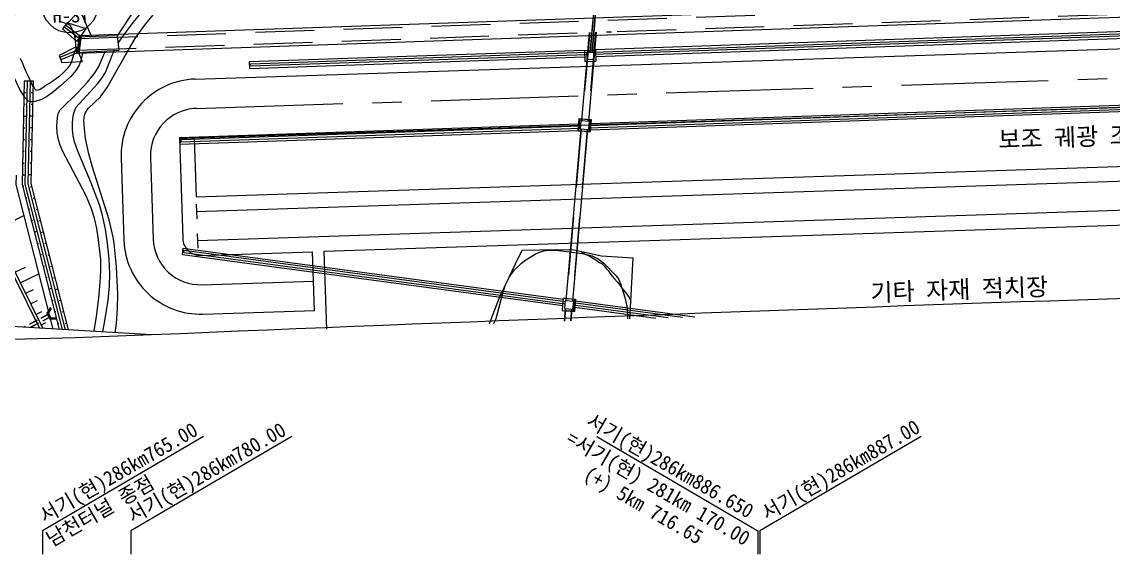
# Model space of a CAD drawing. Header units: millimetres. Extents: x 10470 to 11266, y 1103 to 1807.
# Drawn here: x 10781.2 to 10966.7, y 1364.9 to 1455.4 of the extents above; entities that cross this region are included whole.
import ezdxf
from ezdxf.enums import TextEntityAlignment as Align
from ezdxf.xclip import XClip

# ---------------------------------------------------------------- set-up
doc = ezdxf.new("R2010")
doc.units = ezdxf.units.MM
doc.header["$LTSCALE"] = 10
doc.header["$MEASUREMENT"] = 0
doc.header["$XCLIPFRAME"] = 2
for name, pattern in [('CENTERX2', [4, 2.5, -0.5, 0.5, -0.5]), ('DASHEDX2', [1.5, 1, -0.5]), ('HIDDEN', [0.375, 0.25, -0.125])]:
    doc.linetypes.add(name, pattern=pattern)
doc.layers.add('TX-PAPR', color=2, linetype='Continuous', plot=False)
for name, color, linetype in [('TZ-BASE', 253, 'Continuous'), ('TZ-LEAL', 1, 'Continuous'), ('TZ-LEAT', 3, 'Continuous')]:
    doc.layers.add(name, color=color, linetype=linetype)
doc.styles.get("Standard").update_dxf_attribs({"font": 'GulimChe.ttf'})
doc.styles.add('SYMBTEXT', font='GulimChe.ttf')

# ---------------------------------------------------------------- blocks, each defined once
blk = doc.blocks.new('JD-FGFJ5DTHFDFHDFHDFHDFH')
at = {"layer": 'TZ-BASE', "linetype": 'DASHEDX2'}
for p, q in [((249.9387488980137, -39.95215306594037), (561.6053432207846, -29.15944661083631)), ((337.5387314741965, -34.26708250108641), (336.838159858773, -42.29611907422077)), ((337.8407839832944, -34.25662271952024), (337.1402123678126, -42.28565929399338)), ((341.4677865938284, -38.78379166568629), (450.206689824583, -35.0182708039647)), ((247.9173608089332, -37.27691659191623), (247.1260571738239, -38.30834693455836)), ((249.5443535955856, -40.46882737870328), (247.1260571738239, -38.30834693455836)), ((251.1826110055845, -38.32264177204343), (247.9173608089332, -37.27691659191623)), ((249.5443535955856, -40.46882737870328), (251.1826110055845, -38.32264177204343)), ((249.6792502767639, -41.96233805641532), (340.4609448972915, -38.81865759962238)), ((336.7791303166887, -38.94615520356456), (335.4704158356762, -53.94493077753577)), ((337.7859720132546, -38.91128926968668), (336.4666307390144, -54.03185526450397)), ((249.4289948465885, -41.3624445492751), (246.5442376602732, -42.83674979943316)), ((249.4289948465885, -41.3624445492751), (250.4685174002661, -43.85430988681037)), ((246.5442376602732, -42.83674979943316), (247.0447485185286, -44.03653681412106)), ((247.0447485185578, -44.03653681429569), (250.4685174002661, -43.85430988681037)), ((335.3487215541536, -55.33963164233137), (332.8009160511428, -84.53924966446357)), ((336.3449364574044, -55.42655612918315), (333.7971309545101, -84.62617415125715)), ((332.6792217696202, -85.93395052914275), (330.8732256883814, -106.6319181176368)), ((333.675436672871, -86.02087501587812), (331.8414498063503, -107.0396364167682))]:
    blk.add_line(p, q, dxfattribs=at)
at = {"layer": 'TZ-BASE', "linetype": 'Continuous'}
for p, q in [((250.0036235533189, -39.44960681837983), (561.2995417564234, -28.66973651119042)), ((249.6143756214296, -42.46488430391764), (563.1343505428522, -31.60799710836727)), ((249.9387488980137, -39.95215306594037), (247.3712750056293, -37.99231179407798)), ((250.1814536994789, -39.63419964269269), (247.6139798070653, -37.6743583707721)), ((337.4422107751889, -42.2752013875288), (449.692728968017, -38.3880767665687)), ((449.7065722749103, -38.78783714829478), (337.4560540824896, -42.67496176931309)), ((249.6143756214879, -42.46488430391764), (250.0036235533189, -39.44960681837983)), ((249.8169407400128, -42.45786967378808), (250.2061886719021, -39.44259218830848)), ((249.9688645789574, -42.45260870130733), (250.3581125108758, -39.43733121576952)), ((249.6792502764729, -41.96233805635711), (246.6982410012861, -43.20591503469041)), ((249.8332536174566, -42.33150329161435), (246.8522443422698, -43.57508027012227)), ((279.0801280187734, -44.29622269293759), (336.2429296298651, -42.31673130957643)), ((335.8810264017957, -41.97905386931961), (337.7798882152128, -41.91329815902282)), ((335.8810264018248, -41.97905386943603), (335.9467821118888, -43.87791568262037)), ((336.2429296298942, -42.31673130946001), (337.4422107751889, -42.27520138729597)), ((336.2429296298942, -42.31673130946001), (336.2844595519418, -43.51601245463826)), ((337.4422107751889, -42.27520138729597), (337.4837406972656, -43.47448253253242)), ((337.7798882152128, -41.91329815902282), (337.8456439253641, -43.81215997273102)), ((279.093971326045, -44.69598307466367), (279.0801280187734, -44.29622269293759)), ((336.2567729372531, -42.71649169112789), (279.093971326045, -44.69598307466367)), ((335.9467821118888, -43.87791568262037), (337.8456439253641, -43.81215997273102)), ((336.2844595519418, -43.51601245463826), (337.4837406972656, -43.47448253253242)), ((336.5686795054935, -55.16315326205222), (448.5866606381314, -51.28408117004437)), ((336.6037081684335, -54.76170049235225), (448.6216893009841, -50.88262840028619)), ((336.8904240193369, -55.50222135870717), (448.2036159644194, -51.64755542034982)), ((336.9867528422619, -54.39822624163935), (448.2999447873153, -50.5435603033402)), ((267.022139200184, -56.81480455433484), (334.8901463405637, -54.4877547120559)), ((267.0598337128467, -57.91415851161582), (334.793441357062, -55.59171694272663)), ((267.2340154464182, -57.15774544759188), (335.2117753045168, -54.82693241792731)), ((267.2477225420298, -57.55751052300911), (335.1766098559601, -55.22837322897976)), ((267.022139200184, -56.81480455433484), (267.0598337128467, -57.91415851161582)), ((267.2340154464182, -57.15774544759188), (267.2477225420298, -57.55751052300911)), ((267.5200287473563, -76.70411594083998), (267.6667216717324, -75.61394109891262)), ((267.6667216717324, -75.61394109891262), (332.277952516306, -84.30796891025966)), ((267.7649173762766, -76.38391356822103), (267.8182602579473, -75.98748635302763)), ((267.8182602579473, -75.98748635302763), (332.594624501653, -84.70373436273076)), ((267.5200287473563, -76.70411594083998), (332.1818588622555, -85.40495234337868)), ((267.7649173762766, -76.38391356822103), (332.5596813547309, -85.10263742943062))]:
    blk.add_line(p, q, dxfattribs=at)
at = {"layer": 'TZ-BASE'}
for p, q in [((252.6554020872281, -32.54557018534979), (247.658697572333, -37.67936730547808)), ((269.6735242498689, -46.87299798359163), (716.6354538099258, -32.15558339771815)), ((337.5085262232751, -34.26812847913243), (336.8079546079098, -42.29716505215038)), ((337.8709892342158, -34.25557674141601), (337.170417618705, -42.28461331594735)), ((336.69656929755, -38.9490142102004), (335.3887262135977, -53.93780296976911)), ((337.8685330323933, -38.90843026310904), (336.5483203610638, -54.03898307244526)), ((269.5028934190632, -56.88403614750132), (716.9814394910354, -42.14961058396148)), ((240.6170787185547, -47.15881561255082), (242.1167490197113, -47.19026379048591)), ((240.575147814583, -49.15837601403473), (240.8250928647467, -49.16361737705301)), ((242.0748181157105, -49.18982419202803), (241.8248730655177, -49.18458282906795)), ((240.5332169105823, -51.15793641557684), (240.783161960775, -51.16317777859513)), ((242.0328872117389, -51.18938459357014), (241.7829421615461, -51.18414323055185)), ((240.4912860066397, -53.15749681706075), (240.9911761070252, -53.16797954303911)), ((241.9909563077672, -53.18894499505404), (241.4910662073817, -53.17846226901747)), ((269.8319917505141, -66.87861939484719), (717.3274251721741, -52.14363777026301)), ((334.9529212091875, -53.54844709369354), (334.7703797868453, -55.64049839071231)), ((334.9529212091875, -53.54844709369354), (337.0449725062645, -53.73098851606483)), ((337.0449725062645, -53.73098851606483), (336.8624310839223, -55.8230398131418)), ((240.4493551026681, -55.15705721860286), (240.6993001528608, -55.16229858156294)), ((241.9490254038246, -55.18850539653795), (241.6990803536319, -55.18326403357787)), ((269.9142663333914, -69.37726520671276), (717.4139215924661, -54.64214456680929)), ((335.2670319321041, -55.33250383444829), (332.7192264290352, -84.53212185658049)), ((336.4266260795412, -55.43368393712444), (333.8788205765886, -84.63330195931485)), ((334.7703797868453, -55.64049839071231), (336.8624310839223, -55.8230398131418)), ((335.2711728549912, -53.92754588020034), (335.1494785734394, -55.32224674487952)), ((335.1494785734394, -55.32224674487952), (336.5441794381186, -55.44394102651859)), ((335.2711728549912, -53.92754588020034), (336.6658737196994, -54.04924016183941)), ((336.6658737196994, -54.04924016183941), (336.5441794381186, -55.44394102651859)), ((240.4074241986964, -57.15661762008676), (240.6573692488892, -57.16185898310505)), ((241.9070944998239, -57.18806579808006), (241.6571494496311, -57.18282443506178)), ((267.0042476071976, -56.9663107303204), (267.5637147707166, -73.95710225088987)), ((269.5028934190632, -56.88403614750132), (269.8319917505141, -66.87861939484719)), ((240.3654932947247, -59.15617802162888), (240.6154383449175, -59.16141938464716)), ((241.8651635958813, -59.18762619956397), (241.6152185456594, -59.18238483660389)), ((240.3235623907822, -61.15573842311278), (240.5735074409749, -61.16097978613107)), ((241.8232326919097, -61.18718660104787), (241.5732876417169, -61.18194523808779)), ((257.108393859322, -60.29378403601004), (257.5691315233416, -74.28620058234083)), ((262.105685483024, -60.12923487031367), (262.5664231470146, -74.12165141658625)), ((240.2816314867814, -63.15529882465489), (240.7815215871669, -63.16578155063326)), ((241.7813017879089, -63.18674700258998), (241.2814116875525, -63.17626427661162)), ((240.3364213422756, -65.14373735745903), (240.5786531427293, -65.08190084027592)), ((241.8909431709908, -65.16887818748364), (241.6487113705662, -65.23071470466675)), ((517.601338656561, -66.22421705484157), (270.0788154991169, -74.37455683032749)), ((240.8311134800897, -67.0815917608561), (241.0733452805143, -67.01975524361478)), ((242.3856353088049, -67.1067325908225), (242.1434035083803, -67.16856910812203)), ((269.8731290419528, -68.12794230080908), (269.9554036248301, -70.62658811261645)), ((235.5006898255961, -72.56802514469018), (240.5620831474371, -70.07063943753019)), ((241.3258056179329, -69.01944616425317), (241.5680374183576, -68.95760964707006)), ((242.880327446619, -69.04458699427778), (242.6380956461944, -69.10642351146089)), ((291.6348150527629, -76.16612292872742), (501.0138357926335, -69.27175978495507)), ((241.8204977557471, -70.95730056765024), (242.0627295561426, -70.89546405040892)), ((243.3750195844623, -70.98244139761664), (243.1327877840376, -71.04427791491617)), ((242.3151898935903, -72.8951549710473), (242.7996534944396, -72.77148193662288)), ((243.8697117222764, -72.92029580107192), (243.3852481214562, -73.04396883549634)), ((270.0376782076783, -73.12523392448202), (270.1199527905264, -75.62387973628938)), ((242.8098820314044, -74.83300937450258), (243.0521138318582, -74.77117285720306)), ((244.3644038601196, -74.85815020441078), (244.122172059695, -74.9199867217103)), ((243.3045741692476, -76.77086377784144), (243.5468059696723, -76.70902726065833)), ((244.8590959979629, -76.79600460786605), (244.6168641975382, -76.85784112504916)), ((270.6608192443382, -76.85674772562925), (289.6358984032704, -76.23194259504089)), ((289.9649967348378, -86.22652584232856), (289.6358984032704, -76.23194259504089)), ((292.236607859435, -94.44232711510267), (291.6348150527629, -76.16612292872742)), ((239.0405758062843, -79.74222943815403), (240.8126003631623, -78.8678795270389)), ((243.7992663070327, -78.70871818129672), (244.0414981074864, -78.64688166399719)), ((245.353788135777, -78.73385901126312), (245.1115563353524, -78.79569552850444)), ((239.92554730142, -81.53578051150544), (243.0902603631839, -79.97425216046395)), ((244.2939584448759, -80.64657258463558), (244.5361902453005, -80.58473606745247)), ((245.8484802735911, -80.67171341466019), (245.6062484731665, -80.7335499318433)), ((270.8253684101219, -81.85403934924398), (289.8004475690541, -81.22923421871383)), ((240.8105187965557, -83.32933158485685), (242.2032073014416, -82.6421531449887)), ((244.7886505827482, -82.58442698809085), (245.2731141835684, -82.46075395360822)), ((246.3431724114344, -82.60956781805726), (245.8587088105851, -82.73324085248169)), ((241.6954902917496, -85.12288265826646), (242.8985107706394, -84.5292899539345)), ((245.2833427205333, -84.52228139142971), (245.525574520987, -84.4604448742466)), ((246.8378645492776, -84.54742222145433), (246.5956327488529, -84.60925873863744)), ((332.2834214246832, -84.14276598056313), (332.1008800023701, -86.2348172775819)), ((332.2834214246832, -84.14276598056313), (334.3754727217893, -84.32530740293441)), ((332.6016730704578, -84.52186476718634), (332.4799787889642, -85.91656563186552)), ((332.6016730704578, -84.52186476718634), (333.9963739351952, -84.643559048709)), ((333.9963739351952, -84.643559048709), (333.8746796536143, -86.03825991338817)), ((334.3754727217893, -84.32530740293441), (334.1929312993889, -86.41735869989498)), ((242.5804617869144, -86.91643373155966), (243.593814239779, -86.41642676288029)), ((245.7780348583765, -86.46013579488499), (246.0202666588011, -86.39829927758547)), ((247.3325566870917, -86.4852766248514), (247.0903248866671, -86.54711314209271)), ((270.9899175758765, -86.85133097297512), (289.9649967348378, -86.22652584232856)), ((332.5975321475125, -85.92682272114325), (330.7945087595726, -106.5907211822923)), ((333.7571262950078, -86.02800282393582), (331.9119051625021, -107.1755167038064)), ((332.1008800023701, -86.2348172775819), (334.1929312993889, -86.41735869989498)), ((332.4799787889642, -85.91656563186552), (333.8746796536143, -86.03825991338817)), ((243.4654332820792, -88.70998480491107), (244.2891177089477, -88.3035635718843)), ((246.2727269961906, -88.39799019828206), (246.5149587966444, -88.33615368104074)), ((247.8272488249058, -88.42313102824846), (247.5850170244812, -88.48496754543157)), ((292.236607859435, -94.44232711510267), (501.6156285993056, -87.54796397133032))]:
    blk.add_line(p, q, dxfattribs=at)
at = {"layer": 'TZ-BASE', "linetype": 'CENTERX2'}
for p, q in [((269.8380734156817, -51.87028960726457), (716.8084466504806, -37.15259699086891)), ((267.0042476072267, -56.96631073037861), (269.5028934190632, -56.88403614750132))]:
    blk.add_line(p, q, dxfattribs=at)
at = {"layer": 'TZ-BASE', "linetype": 'HIDDEN', "ltscale": 0.6}
for p, q in [((244.7748572927376, -86.85007611953188), (238.5803725786682, -90.12803766434081)), ((244.7945016885351, -86.88719885825412), (238.600016974553, -90.16516040300485)), ((245.0283635421074, -87.32913621992338), (238.8351059275446, -90.60644841496833)), ((245.0480079385452, -87.36625895957695), (238.8535232244467, -90.64422050444409))]:
    blk.add_line(p, q, dxfattribs=at)
at = {"layer": 'TZ-BASE', "ltscale": 0.6}
for p, q in [((245.0409652410308, -85.7921996411751), (244.4700993258739, -86.70176662929589)), ((245.0409652410308, -85.7921996411751), (244.4700993258739, -86.70176662929589)), ((244.4700993258739, -86.70176662929589), (244.9990668271785, -87.7013760082773)), ((244.4700993258739, -86.70176662929589), (244.9990668271785, -87.7013760082773)), ((245.2103648364719, -85.89851886336692), (244.700882353005, -86.71028295019642)), ((245.2103648364719, -85.89851886336692), (244.700882353005, -86.71028295019642)), ((244.700882353005, -86.71028295019642), (245.1218336907914, -87.5057702040067)), ((244.700882353005, -86.71028295019642), (245.1218336907914, -87.5057702040067)), ((245.2103648364719, -85.89851886336692), (245.0409652410308, -85.7921996411751)), ((246.0722079035186, -87.74097689852351), (244.9990668271785, -87.7013760082773)), ((246.0722079035186, -87.74097689852351), (244.9990668271785, -87.7013760082773)), ((246.0795832535368, -87.54111293394817), (245.1218336907914, -87.5057702040067)), ((246.0795832535368, -87.54111293394817), (245.1218336907914, -87.5057702040067)), ((246.0795832535368, -87.54111293394817), (246.0722079035186, -87.74097689852351))]:
    blk.add_line(p, q, dxfattribs=at)
at = {"layer": 'TZ-BASE', "linetype": 'Continuous'}
for points in [[(312.226545309124, 0.733956390293315), (299.1285644257441, 0.2434658972779289, -0.04587018959528364), (289.6216026137699, 0.7596852159476839), (211.1509322564816, 12.29224847111618, 0.4687995322443215), (205.4272925911355, 7.161476519075222), (205.446148038056, 6.649198020750191, 0.1057865433027315), (215.4958297232806, -33.10975777119165), (247.0754559273482, -97.11144910688745)], [(333.9414044475416, -85.27354749961523), (412.2940359836794, -95.78942618874134, 0.04102627702343716), (444.5585037351411, -97.44955289375503, 0.04102627702343716)], [(333.9762116736383, -84.87463254976319), (412.3472437869059, -95.3929808208486, 0.04108642895091394), (444.5935159834917, -97.04828824510332, 0.04108642895091394)], [(334.3539311358472, -84.5721889170236), (412.3938006145472, -95.04609112400794, 0.04069003178006233), (444.2718956539175, -96.70779691112693, 0.04069003178006233)], [(334.2582112642704, -85.66920502873836), (412.2474791559507, -96.13631588558201, 0.0405271546154385), (444.1756321836729, -97.81104304187465, 0.0405271546154385)]]:
    blk.add_lwpolyline(points, format="xyb", dxfattribs=at)
at = {"layer": 'TZ-BASE'}
blk.add_lwpolyline([(205.9275306286872, 7.204436451487709, 0.1071794917280852), (215.9442174916039, -32.88851489732042), (247.3960165977187, -96.63114203728037)], format="xyb", dxfattribs=at)
for points, elevation in [([(256.4795131240971, -39.49290755030233), (259.2798592544568, -35.32755806023488), (260.7817854079476, -33.48337754589738), (262.0357024279947, -32.16152891441016), (263.1447231585626, -31.16599279304501), (264.3759095908899, -30.27246867027134), (265.797564290755, -29.44911416666582), (267.3756204002129, -28.70985086890869), (269.4638974252448, -27.98426871345146), (274.0390206573938, -26.90327245183289), (280.5242876923003, -25.61189039197052), (286.3659126877028, -24.66136751987506), (292.8772154776088, -23.88344579772092), (300.9400722817518, -23.16625105316052), (316.8211744588334, -22.06587855436374), (333.1058915626199, -20.73321287549334), (353.3003041078919, -19.24088909546845), (372.5058102463372, -18.04063553031301), (386.009620792669, -17.32050927571254), (401.6731710999738, -16.76412772206822), (411.8120100774395, -16.50120584492106), (422.7893364320043, -16.29420774488244), (444.439957633731, -16.12430322484579)], 35.99999999999999), ([(256.6184388841502, -40.78370050468948), (257.4754136478878, -39.47020989574958), (259.150354632322, -37.22384259838145), (260.5536416147079, -35.52252828580095), (262.0361447570904, -34.02627310785465), (263.6577540323487, -32.59642473346321), (265.0174539507134, -31.53998237458291), (266.1646433269198, -30.81465184822446), (267.4008740109275, -30.25164853030583), (269.1166305710212, -29.69226425111992), (271.5471474032383, -29.14669128990499), (275.3895192640484, -28.56164432142396), (282.7015096970426, -27.74393589643296), (298.5520781881351, -26.39362750761211), (319.1358108845307, -24.83550376701169), (327.5016928197001, -24.25194566184655), (342.695370418136, -23.40996426856145), (380.0383233454777, -21.83324107748922), (403.1254103155807, -21.11284837208223), (419.0266730587755, -20.8209045191179), (455.7129851947248, -19.62300256663002)], 36.99999999999999), ([(247.6710106504906, -95.64515301765641), (250.6205507026752, -95.79644443403231), (252.3921228242107, -95.80308481917018), (253.4255738882639, -95.6770870180917), (253.9009317543823, -95.51939657481853), (254.3424358927005, -95.22245024127187), (254.8097945932241, -94.6859596335562), (255.2750373052841, -93.83697245834628), (255.6624748903268, -92.71411596710095), (255.9787877268391, -91.02514936460648), (256.2855842063436, -88.44533265259815), (256.4929423384019, -85.90364920499269), (256.5327668872196, -83.47416177758714), (256.3073560695339, -78.82217795093311), (255.9177788767265, -74.83023570134537), (255.7635020026355, -73.7501659502741), (255.0579618937045, -70.8389816720155), (252.2273183815123, -61.84255184663925), (251.5928749320738, -59.58991177048301), (251.0694703336048, -56.96042984747328), (250.854965874576, -55.28344543476123), (250.7816653259506, -53.93932251643855), (250.871290899755, -53.01436247339007), (250.9803543336457, -52.64264403819107), (251.5039615291462, -51.86466002831003), (252.5617159523536, -50.8578634763835), (253.5825773047982, -49.9037343627424), (254.7137055789935, -48.30023308133241), (258.3344122483977, -41.92190423002467), (259.497789498535, -39.98357213963754), (261.0573797314428, -37.73515680676792), (262.5540368003421, -35.92357743141474)], 37.99999999999999), ([(235.0174794933992, -38.2390717183589), (236.4645608863793, -37.57052926532924), (239.0620728073409, -35.85043126106029), (240.3131934389821, -35.10726013814565), (241.2757669659914, -34.68536280078115), (242.3310886237596, -34.40183296281612), (243.7577360145515, -34.27520388702396), (245.9360172311135, -34.41272681514965), (248.2199318391504, -34.73570306471083), (249.360781546362, -35.02416362968506), (249.8958785388677, -35.33012215350755), (250.4496862432279, -36.05627565796021), (252.0851046498865, -39.64012715406716)], 33.99999999999999), ([(250.5827462314919, -42.26668037299532), (250.2616293937317, -43.72780786664225), (249.9584702602588, -44.51494612172246), (249.4509952237713, -45.3695282319095), (248.4630446835654, -46.50752484326949), (246.8167225235957, -48.0018268249114), (245.3557847054617, -49.22042414109455), (244.3938859762275, -49.91742728260579), (243.5482924785465, -50.36029054690152), (242.4742430495098, -50.69072067446541), (241.9281349511875, -50.75000506837387), (241.6988530757662, -50.74341814924264), (241.2870159453014, -50.63546801294433), (240.7613201264758, -50.08347509673331), (239.8961856491514, -48.61628634948283), (238.8088316670328, -46.35836945864139), (237.0234407958051, -41.5927842851961), (236.7061585631454, -40.72499428171432), (236.5512146388064, -40.41571188927628), (236.3798949900374, -40.15354424854741), (235.9085228263866, -39.72030490182806), (234.7770927538804, -39.17135199089535)], 33.99999999999999), ([(249.9965242267353, -92.84126833104528), (250.9049310018017, -92.50450835807715), (251.3707937996951, -92.21657905029133), (251.7611410181853, -91.77955428464338), (252.1348764439754, -91.03124883410055), (252.5249827506195, -89.6867822856293), (252.9312890245928, -87.24982529022964), (253.3004880772205, -84.13509943464305), (253.5505812953634, -81.47851580538554), (253.6641196405981, -79.43308401841205), (253.6204240706575, -77.56310116109671), (253.260374574922, -74.229821904446), (252.9407193728839, -72.27143950865138), (252.5451917659375, -70.52986551704817), (252.0010798453877, -68.77893576904899), (251.1702971914201, -66.73666426818818), (247.2019206921395, -59.16590532386908), (246.7303397546057, -58.13615098566515), (246.4422123544209, -57.1867012801813), (246.2408212214359, -56.03146665432723), (246.1620266919781, -54.85515866900096), (246.2653735737258, -53.43024605553364), (246.4165880901273, -52.74927007575752), (246.7453672162665, -52.11097022285685), (249.724752847862, -49.16186904982897), (251.3867456150765, -47.37703866965603), (252.0297246149566, -46.61787431361154), (252.5236547438253, -45.99021496047499), (253.2470288632321, -44.82766433490906), (254.4496670684894, -42.07207396876765)], 35.99999999999999), ([(249.358769446786, -93.87982398486929), (251.9115236496145, -94.00512893253472), (252.5043551883718, -93.9634066495928), (252.8960685050988, -93.79041070258245), (253.2275634750549, -93.30921842437238), (253.6690895975626, -91.64517134515336), (254.3355181954394, -88.0056063150405), (254.8691146547208, -84.50611969840247), (255.1120223754551, -82.10551389033208), (255.1885001894552, -79.94263327098452), (255.0796910069184, -77.46638072334463), (254.8060248478141, -74.79695943789557), (254.4283280144737, -72.39949283300666), (253.8482324369543, -69.82944298081566), (253.4015429683786, -68.28306762041757), (251.9614751793852, -64.38220601482317), (249.7486438533524, -59.11589707870735), (249.1778470519348, -57.56571595655987), (248.9307417497912, -56.50127361610066), (248.8350864729728, -55.43194085464347), (248.8453143913648, -54.27175281109521), (248.9602585606626, -53.1626056098612), (249.0490163765207, -52.6712090166402), (249.419713959709, -51.72985123854596), (253.0643428979383, -47.67925791552989), (253.8389887678495, -46.71720042388188), (254.4340068324236, -45.73273651319323), (255.6513383065758, -42.69451080856379), (255.9642852597754, -41.99584939307533)], 36.99999999999999), ([(240.6631795230496, -97.85539906361373), (240.1548457642493, -97.54620936769061), (239.092772768985, -96.83661531109829), (238.1165069822455, -96.54431725258473), (231.7760218188632, -95.22690044948831), (230.5977407060855, -94.83525762177305), (230.1782108233892, -94.41545261483407), (229.8509961492091, -93.43074989377055), (229.3649772002536, -90.61548296466935), (228.5630541295395, -84.82612756919116), (228.186621888919, -82.71072315011406)], 38.99999999999999)]:
    blk.add_lwpolyline(points, dxfattribs=dict(at, elevation=elevation))
at = {"layer": 'TZ-BASE', "linetype": 'Continuous'}
for points in [[(449.3308257404715, -38.05039932648651), (337.7798882152128, -41.91329815948848)], [(337.817957310559, -43.01263920939527), (449.368894834246, -39.14974037639331)], [(335.8810264018248, -41.97905386943603), (278.8681349339022, -43.95335401251214), (278.9062040290446, -45.05269506236073)], [(278.9062040290155, -45.05269506247714), (335.9190954971127, -43.07839491922641)]]:
    blk.add_lwpolyline(points, dxfattribs=at)
at = {"layer": 'TZ-BASE', "flags": 128}
for points, elevation in [([(249.2042105547735, -39.73664164275397), (249.4730669314449, -42.32252602063818), (256.7395797835779, -41.95683197188191), (256.4851284978795, -39.49271942640189), (249.2042105547735, -39.73664164275397)], 36.45617706728012), ([(335.0143248685054, -53.67581624526065), (334.8716351687035, -55.70535289798863), (336.7957644113922, -55.68764559581177), (336.8554417361738, -53.79140484839445), (335.0143248685054, -53.67581624526065)], 40.49040477598009), ([(332.2622391891782, -84.16653712390689), (332.1224305074429, -86.22042814310407), (334.058083822747, -86.30013830692042), (334.210857086262, -84.35584193712566), (332.2622391891782, -84.16653712390689)], 40.68659822078007)]:
    blk.add_lwpolyline(points, dxfattribs=dict(at, elevation=elevation))
for points in [[(240.6170787185547, -47.15881561255082), (240.2472581950715, -64.79445912112715), (248.2775872738857, -96.25161676760763)], [(241.1169688189111, -47.16929833852919), (240.7485769669584, -64.73681274225237), (248.762050874735, -96.1279437331832)], [(241.6168589193258, -47.17978106450755), (241.2498957388452, -64.67916636331938), (249.2465144755552, -96.00427069870057)], [(242.1167490197113, -47.19026379048591), (241.751214510703, -64.6215199844446), (249.7309780764335, -95.88059766421793)]]:
    blk.add_lwpolyline(points, dxfattribs=at)
at = {"layer": 'TZ-BASE'}
blk.add_lwpolyline([(239.2589783445583, -63.23516229214147), (239.2161022704677, -64.7980370047735), (247.3086600721581, -96.49896283651469)], dxfattribs=at)
at = {"layer": 'TZ-BASE', "elevation": 38.99999999999999}
blk.add_lwpolyline([(322.0114264724834, -83.2701964888256), (322.4203503058816, -81.96730745543027), (323.0962810078636, -80.58344228554051), (323.5276841145824, -79.92984676826745), (324.0043924478814, -79.32522122823866), (325.1933933589025, -78.18688224698417), (325.9294640996668, -77.64541691407794), (327.5116995271528, -76.65812138881302), (328.2550533860049, -76.30347785254708), (328.9781400191423, -76.0697687009233), (329.6712176795991, -75.95814634126145), (331.0595240014081, -75.96184281230671), (335.4961742264568, -76.55816703912569), (336.5418982365227, -76.75549965142272), (337.2214155856345, -76.9467625998659), (338.2395428681048, -77.45358000404667), (339.1758638978063, -78.18739231384825), (341.2667113256757, -80.33054724050453), (341.6897009020322, -80.85837655171053), (342.0397885244456, -81.64672067761421), (342.7668451426434, -84.03516987536568), (343.0838425770926, -85.50407632743008), (343.2278934856586, -86.72179465321824), (343.2121260650747, -89.84513046429493), (343.1155289901071, -92.03467225271743), (342.3466562389222, -98.18582349701319), (342.2688443599618, -99.28161617636215), (342.5628693590988, -102.017633321113), (342.5129691668844, -102.8483552718535), (342.4043572508963, -103.725534856203), (342.2441018685058, -104.5001648569596), (342.0162231319409, -104.8284031247604), (341.7280578743666, -104.9810287093278), (340.9407050101436, -105.088986318151), (335.3518088129058, -104.8561635427177), (332.5766635359905, -104.902926410723), (328.7917190719163, -104.4715209106216), (326.3409788346617, -104.1292365014669), (322.0469438717118, -103.4024436724721), (320.5312574948766, -103.1569858623552), (320.1498082954495, -103.0638166823774), (319.678639806225, -102.9219924845966), (319.5177935569081, -102.773092697782), (319.0448378032015, -98.94202022266109), (318.7338440476451, -92.97294199524913), (318.8068851521821, -91.58631056919694), (319.0093572137121, -90.95979662268655), (319.8975627708132, -89.49155180959497), (320.3305870580953, -88.68465440528234), (320.8706094126392, -87.61320876074024)], close=True, dxfattribs=at)
at = {"layer": 'TZ-BASE'}
for points in [[(249.2543597968179, -39.74305678968085, 33.10862641538017), (249.2047293773503, -39.42789053404704, 33.10862641538017), (249.102856096084, -39.19298992335098, 33.12088850568011), (248.9766284484649, -38.96097033086699, 33.12088850568011), (248.8475197824009, -38.70459637185559, 33.10862641538017), (248.7656793403439, -38.43028319336008, 33.10862641538017), (248.6974565906567, -38.16670668881852, 33.10862641538017), (248.6228186941007, -37.95327942661243, 33.09636432508012), (248.4794392251642, -37.7850267685717, 33.09636432508012), (248.2522599826334, -37.63903485739138, 33.08410223478017), (247.964194823755, -37.50024549179943, 33.08410223478017), (247.3709126848553, -37.28643369482597, 33.08410223478017), (246.9854300598963, -37.15916840184946, 33.08410223478017), (246.5863297425676, -37.02116643468617, 33.07184014448011)], [(239.9482817160897, -43.32579178462038, 33.07184014448011), (240.2660787431232, -44.02905310748611, 33.08410223478017), (240.5803416415583, -44.80681803904008, 33.08410223478017), (240.9067817230825, -45.58314246142982, 33.08410223478017), (241.2231382412137, -46.27422660088632, 33.08410223478017), (241.5172340122517, -46.88151096680667, 33.08410223478017), (241.78553490786, -47.47949916758807, 33.08410223478017), (242.055929423077, -47.99080657638842, 33.08410223478017), (242.3069442095293, -48.4426685780636, 33.08410223478017), (242.5865006018721, -48.71828797785565, 33.08410223478017), (242.9103099119966, -48.74172065773746, 33.08410223478017), (243.3099290519021, -48.57097151631024, 33.08410223478017), (243.7832644019218, -48.29272134520579, 33.08410223478017), (244.3210197970038, -47.93276501994114, 33.09636432508012), (244.8938662326254, -47.5563099841238, 33.09636432508012), (245.5003632001171, -47.15117905463558, 33.09636432508012), (246.117596841621, -46.73243043269031, 33.09636432508012), (246.6710635486816, -46.296529989806, 33.09636432508012), (247.1758215225127, -45.86639158299658, 33.10862641538017), (247.5846025395731, -45.45995443238644, 33.12088850568011), (247.981206373428, -45.05495779082412, 33.13315059598016), (248.3033065984782, -44.64642702043056, 33.15767477658016), (248.5552247422456, -44.27089367102599, 33.1944610474801), (248.7340797864599, -43.90400337631581, 33.21898522808009), (248.8477273870376, -43.50778407725738, 33.21898522808009), (248.9463167864305, -43.08865092071937, 33.21898522808009), (249.0814377354982, -42.66519623680506, 33.21898522808009), (249.1843486619182, -42.28259462997084, 33.20672313778015), (249.2651331295492, -42.02608638320817, 33.1944610474801), (249.337408830499, -41.90640817029634, 33.18219895718016), (249.3524670320039, -41.92932202765951, 33.18219895718016), (249.3524670320039, -41.92932202765951, 33.18219895718016)], [(319.2025613917504, -103.6154461515252, 39.59527218408015), (319.096445883566, -100.1089361958439, 39.69336890648014), (318.8732462754415, -94.98639499559067, 39.65658263558009), (318.8162240349629, -90.95547876128694, 39.74241726768013), (321.4386642753088, -84.00225213333033, 39.70563099678008), (324.1822415670613, -78.28180203272495, 39.73015517738008), (325.3140298409271, -75.95004537695786, 39.77920353858007), (331.2568981347431, -75.87675634335028, 39.74241726768013), (334.0672150250175, -75.93943064496852, 39.71789308708014), (338.7771908328286, -76.92570917209378, 39.71789308708014), (344.1257393423875, -77.25611055904301, 39.88956235128011), (343.6576412226132, -85.72019293892663, 39.90182444158005), (343.0870716987993, -97.49320361216087, 39.95087280278016), (342.7444138282444, -106.0782704260782, 39.76694144828013)], [(335.2887360554305, -76.14066239481326, 39.16609902358016), (335.6714719502197, -76.45346645487007, 39.16609902358016), (336.1093317248742, -76.71035923651652, 39.16609902358016), (336.6582266579207, -76.9664646195015, 39.16609902358016), (337.261592360388, -77.26551669929177, 39.16609902358016), (337.8370695677004, -77.64195340592414, 39.16609902358016), (338.3122482906329, -78.00555981864454, 39.16609902358016), (338.6440475446288, -78.20091357338242, 39.16609902358016), (338.9170545021771, -78.31678908172762, 39.16609902358016), (339.2855195939774, -78.71771444258047, 39.16609902358016), (339.5737190408399, -79.06639694207115, 39.1538369332801), (339.8891538723547, -79.43655278952792, 39.1538369332801), (340.2268494506716, -79.89050841081189, 39.1538369332801), (340.6053981061559, -80.3766740547726, 39.1538369332801), (341.0068606190616, -80.84778149711201, 39.1538369332801), (341.4233813332685, -81.34180279681459, 39.1538369332801), (341.8277248642989, -81.83726460585603, 39.1538369332801), (342.1926558273844, -82.31269357557176, 39.14157484298016), (342.5425285890524, -82.76520868774969, 39.14157484298016), (342.8909608417016, -83.20554661680944, 39.1293127526801), (343.1892438520736, -83.6394693988841, 39.1293127526801), (343.4602914777643, -84.05191883258522, 39.10478857208011), (343.6467519313737, -84.37559385463828, 39.08026439148011), (343.7321265021164, -84.57540342473658, 39.03121603028011), (343.740769556578, -84.64846652426058, 38.95764348848012), (343.7824100321159, -84.79171170521295, 38.96990557878006), (343.7838505412801, -84.80388888844755, 38.98216766908012)]]:
    blk.add_polyline3d(points, dxfattribs=at)
for centre, radius, start, end in [((270.1013520808774, -59.86595620511798), 13, 91.8859350797653, 181.885935076432), ((270.1013520808774, -59.86595620511798), 7.999999999999998, 91.8859350797653, 181.885935076432), ((270.5620897449262, -73.85837275144877), 7.999999999999998, 181.885935076432, 271.8859350797653), ((270.5620897449262, -73.85837275144877), 2.999999999999999, 181.885935076432, 271.8859350797653), ((270.5620897449262, -73.85837275144877), 13, 181.885935076432, 271.8859350797653)]:
    blk.add_arc(centre, radius, start, end, dxfattribs=at)
for s, p in [('보조 궤광 조립장', (421.4151256487821, -58.12998920725659, -8.595638785724445e-05)), ('기타 자재 적치장', (399.66897100801, -84.1635951383505, -8.595638785724445e-05))]:
    blk.add_text(s, height=2.999999999999999, rotation=1.982744882422281, dxfattribs=at).set_placement(p, align=Align.CENTER)
blk = doc.blocks.new('TTTW101-2')
blk.add_line((-6, 0), (6, 0))
blk.add_circle((0, 0), 6)
at = {"style": 'SYMBTEXT'}
for tag, p in [('TTTW_TITLE_1', (0.1704066909143194, 2.770371558942997)), ('TTTW_TITLE_2', (0.1704066909143194, -2.31009496677052))]:
    blk.add_attdef(tag, text='', height=3, dxfattribs=at).set_placement(p, align=Align.MIDDLE_CENTER)
blk = doc.blocks.new('JD-FVJ8GBJK')
at = {"layer": 'TZ-BASE', "xscale": 0.799999999976936, "yscale": 0.799999999976936, "zscale": 0.799999999976936, "rotation": 0.8129105861123845}
blk.add_blockref('TTTW101-2', (260.5373455204244, 39.800419331179), dxfattribs=at).add_auto_attribs({'TTTW_TITLE_1': '19/U', 'TTTW_TITLE_2': 'H-ST'})

msp = doc.modelspace()

# ---------------------------------------------------------------- linework, layer by layer
at = {"layer": 'TX-PAPR', "flags": 128}
msp.add_lwpolyline([(11259.06894187505, 1417.609332286474, -0.004682518031118363), (11118.45152534243, 1412.740018417955, 0.004124412581401395), (10803.21697875358, 1402.176315077826, -0.05072775357634651), (10528.81608225124, 1418.555992212741), (10553.08728943318, 1566.579530424277, 0.0506800824040953), (10796.95676887485, 1552.045624051605, -0.004124412581401545), (11114.66453264364, 1562.692206418969, 0.004730266588331758), (11253.87893140367, 1567.526246712847), (11259.06894187505, 1417.609332286474)], format="xyb", dxfattribs=at)
at = {"layer": 'TZ-LEAL'}
for points in [[(10812.06613604251, 1384.895730926712), (10784.68459980639, 1368.870849856639), (10784.68459980634, 1364.870849856639)], [(10827.06613604249, 1384.895730926712), (10799.68459980637, 1368.870849856639), (10799.68459980631, 1364.870849856639)], [(10878.95306357036, 1384.895730926013), (10906.33459980642, 1368.870849855766), (10906.33459980642, 1364.870849855824)], [(10934.06613604251, 1384.895730927177), (10906.68459980648, 1368.87084985693), (10906.68459980645, 1364.87084985693)]]:
    msp.add_lwpolyline(points, dxfattribs=at)

# ---------------------------------------------------------------- block references
at = {"layer": 'TZ-BASE'}
ref = msp.add_blockref('JD-FGFJ5DTHFDFHDFHDFHDFH', (10540.9516858422, 1492.567761318422), dxfattribs=at)
XClip(ref).set_block_clipping_path([(718.117256032885, -74.95842903194716), (577.499839500204, -79.82774290052475), (262.26529291138286, -90.39144624059554), (-12.135603591013933, -74.01176910568029), (12.135603590984829, 74.01176910591312), (256.00508303262177, 59.47786273312522), (573.7128468014416, 70.12444510054775), (712.92724556147, 74.95848539448343)])
msp.add_blockref('JD-FVJ8GBJK', (10528.81608225124, 1418.555992212508), dxfattribs=at)

# ---------------------------------------------------------------- texts
at = {"layer": 'TZ-LEAT'}
for s, height, rotation, p in [('서기(현)286km886.650', 2.5, 329.9999999999376, (10890.78392193113, 1378.865666821423)), ('서기(현)286km765.00', 2.499999999999999, 30.00000000006242, (10798.17901551652, 1377.66379705211)), ('서기(현)286km780.00', 2.499999999999999, 30.00000000006242, (10813.17901551649, 1377.66379705211)), ('서기(현)286km887.00', 2.499999999999999, 30.00000000006242, (10920.98411065915, 1378.134974191662)), (' =서기(현) 281km 170.00', 2.5, 329.9999999999376, (10888.07872005923, 1375.433440571358)), ('(+) 5km 716.65', 2.5, 329.9999999999376, (10886.26182125435, 1372.092551084699))]:
    msp.add_text(s, height=height, rotation=rotation, dxfattribs=at).set_placement(p, align=Align.CENTER)
msp.add_text('남천터널 종점', height=2.499999999999999, rotation=30, dxfattribs=at).set_placement((10786.23154369202, 1366.065039864471))

doc.saveas('drawing.dxf')
